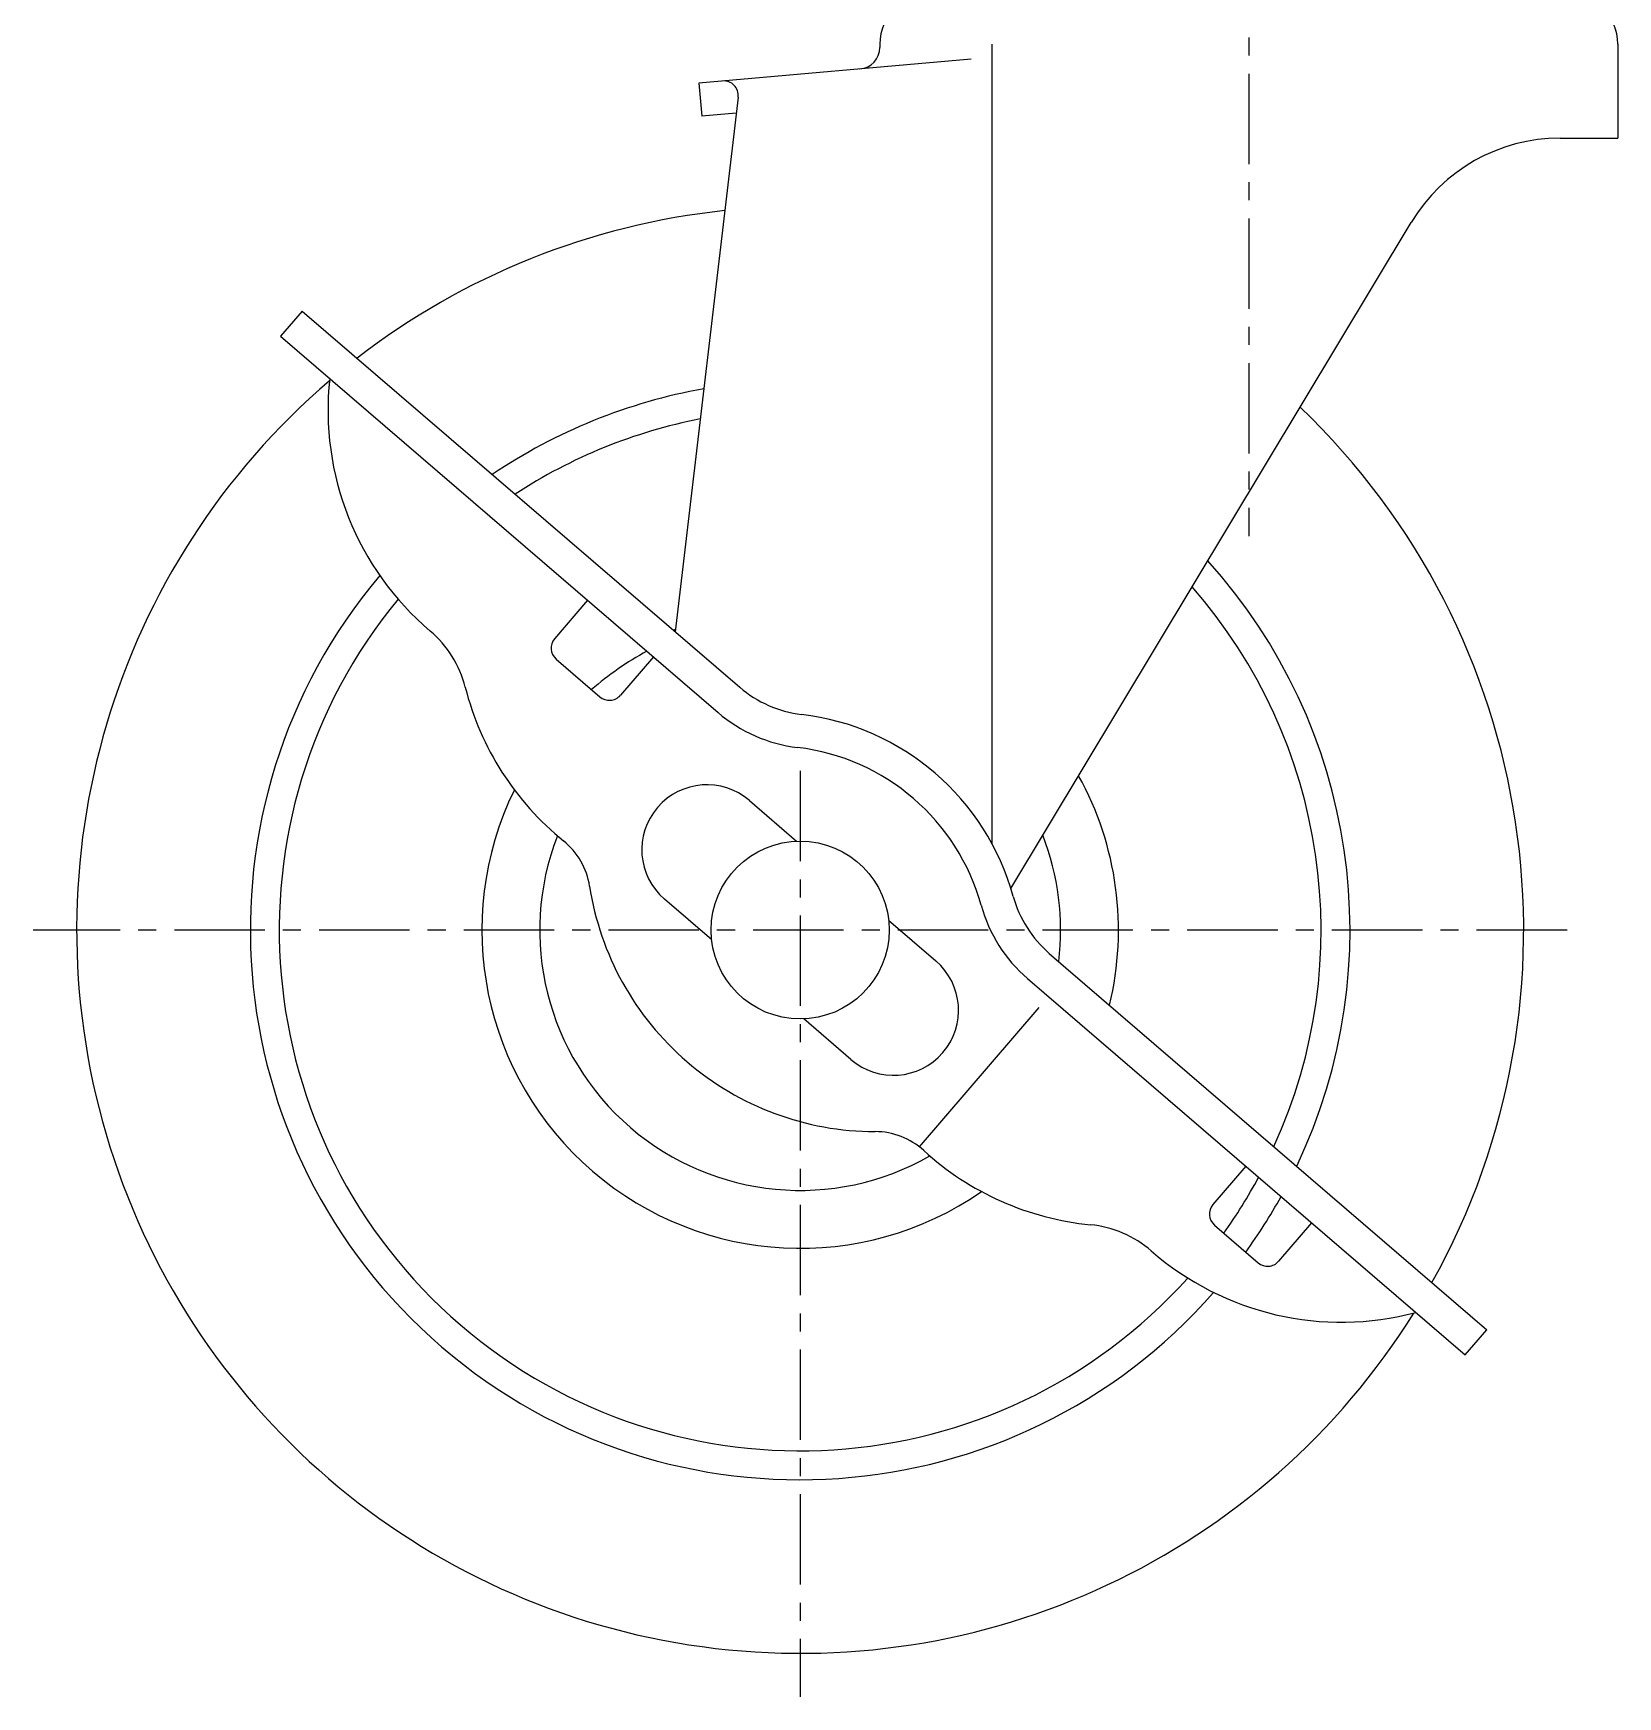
# Model space of a CAD drawing. Extents: x -35 to 215, y -13 to 267.
# Drawn here: x 102.9 to 212.4, y 34.3 to 149.3 of the extents above; entities that cross this region are included whole.
import ezdxf

# ---------------------------------------------------------------- set-up
doc = ezdxf.new("R2010")
doc.units = 0
doc.header["$LTSCALE"] = 5
doc.linetypes.add('CENTER', pattern=[2, 1.25, -0.25, 0.25, -0.25])
doc.layers.get('0').update_dxf_attribs({"linetype": 'CONTINUOUS'})
doc.layers.add('CENTER', color=1, linetype='CENTER')

msp = doc.modelspace()

# ---------------------------------------------------------------- linework, layer by layer
at = {"color": 7, "linetype": 'CONTINUOUS'}
for p, q in [((161.350307, 148.544356), (161.350307, 148.318852)), ((169.091929, 148.544356), (169.091929, 93.295368)), ((212.350307, 148.544356), (212.350307, 142.044356)), ((167.666721, 147.49697), (148.850307, 145.850747)), ((148.850307, 145.850747), (149.050766, 143.5595)), ((151.565214, 144.880426), (147.206491, 107.926781)), ((151.434003, 143.768006), (149.050766, 143.5595)), ((208.363658, 142.044356), (212.350307, 142.044356)), ((170.410284, 90.178582), (198.077651, 136.224813)), ((121.427651, 130.095485), (119.928004, 128.351622)), ((121.427651, 130.095485), (151.672352, 104.086331)), ((119.928004, 128.351622), (150.172705, 102.342468)), ((141.157636, 110.095043), (138.875564, 107.441339)), ((138.981744, 106.031117), (142.014549, 103.423034)), ((145.706843, 106.182919), (143.424771, 103.529215)), ((152.339691, 96.258437), (155.606054, 93.449503)), ((149.737868, 86.625693), (146.471504, 89.434626)), ((161.962747, 87.983018), (165.229111, 85.174085)), ((173.068676, 85.686404), (203.313377, 59.67725)), ((171.569029, 83.942541), (201.81373, 57.933387)), ((172.350065, 81.951972), (164.072089, 72.325942)), ((159.360924, 78.350274), (156.094561, 81.159208)), ((186.649707, 70.973801), (184.367634, 68.320097)), ((184.473815, 66.909875), (187.506619, 64.301792)), ((191.198914, 67.061677), (188.916841, 64.407973)), ((201.81373, 57.933387), (203.313377, 59.67725))]:
    msp.add_line(p, q, dxfattribs=at)
msp.add_circle((155.850307, 87.304356), 6.15, dxfattribs=at)
for centre, radius, start, end in [((164.850307, 148.544356), 3.5, 90, 180), ((208.850307, 148.544356), 3.5, 0, 90), ((159.850307, 148.318852), 1.5, 275, 0), ((150.572099, 144.997565), 1, 353.272981, 95), ((208.363658, 130.044356), 12, 90, 149), ((155.850307, 87.304356), 50, 95.982014, 127.768913), ((143.218062, 123.226861), 20, 173.708164, 229.696946), ((155.850307, 87.304356), 50, 130.581985, 328.02976), ((155.850307, 87.304356), 38, 100.09943, 124.048349), ((155.850307, 87.304356), 50, 330.842831, 46.290967), ((155.850307, 87.304356), 36, 101.064572, 123.178252), ((155.850307, 87.304356), 38, 334.563396, 42.173551), ((155.850307, 87.304356), 38, 139.85678, 318.754965), ((155.850307, 87.304356), 36, 335.433493, 41.208409), ((155.850307, 87.304356), 36, 140.539393, 318.072352), ((125.430225, 102.25443), 7.5, 14.20675, 49.696946), ((139.633765, 106.789318), 1, 139.305872, 229.305872), ((155.850307, 87.304356), 22.5, 112.540559, 112.918072), ((155.850307, 87.304356), 22, 118.818557, 130.942271), ((152.089177, 109.003524), 20, 194.20675, 231.00013), ((142.66657, 104.181235), 1, 229.305872, 319.305872), ((156.888518, 110.15194), 8, 229.305872, 263.203074), ((156.888518, 110.15194), 10.3, 229.305872, 263.203074), ((153.894245, 85.029752), 17.3, 15.408671, 83.203074), ((153.894245, 85.029752), 15, 15.408671, 83.203074), ((155.850307, 87.304356), 22, 346.341564, 29), ((155.850307, 87.304356), 22, 153.874594, 304.737151), ((149.405598, 92.846532), 4.5, 49.305872, 229.305872), ((155.850307, 87.304356), 18, 158.77702, 299.834725), ((136.356212, 89.574839), 5, 8.731545, 51.00013), ((155.850307, 87.304356), 18, 353.054861, 21.330113), ((161.066473, 93.369965), 20, 188.731545, 229.305872), ((178.284842, 91.752013), 10.3, 195.408671, 229.305872), ((178.284842, 91.752013), 8, 195.408671, 229.305872), ((162.295017, 81.76218), 4.5, 229.305872, 49.305872), ((161.066473, 93.369965), 20, 229.305872, 269.880199), ((161.0142, 68.37002), 5, 47.611615, 89.880199), ((177.868017, 86.83482), 20, 227.611615, 264.404995), ((155.850307, 87.304356), 36, 324.405561, 331.656221), ((185.125835, 67.668076), 1, 139.305872, 229.305872), ((155.850307, 87.304356), 38, 324.136501, 330.996761), ((175.186873, 59.465833), 7.5, 48.914799, 84.404995), ((193.259339, 80.193495), 20, 228.914799, 284.903581), ((188.15864, 65.059993), 1, 229.305872, 319.305872)]:
    msp.add_arc(centre, radius, start, end, dxfattribs=at)
at = {"layer": 'CENTER', "color": 1, "linetype": 'CENTER'}
for p, q in [((186.850307, 206.500356), (186.850307, 114.539375)), ((155.850307, 98.304356), (155.850307, 34.304356)), ((208.850307, 87.304356), (102.850307, 87.304356))]:
    msp.add_line(p, q, dxfattribs=at)

doc.saveas('drawing.dxf')
